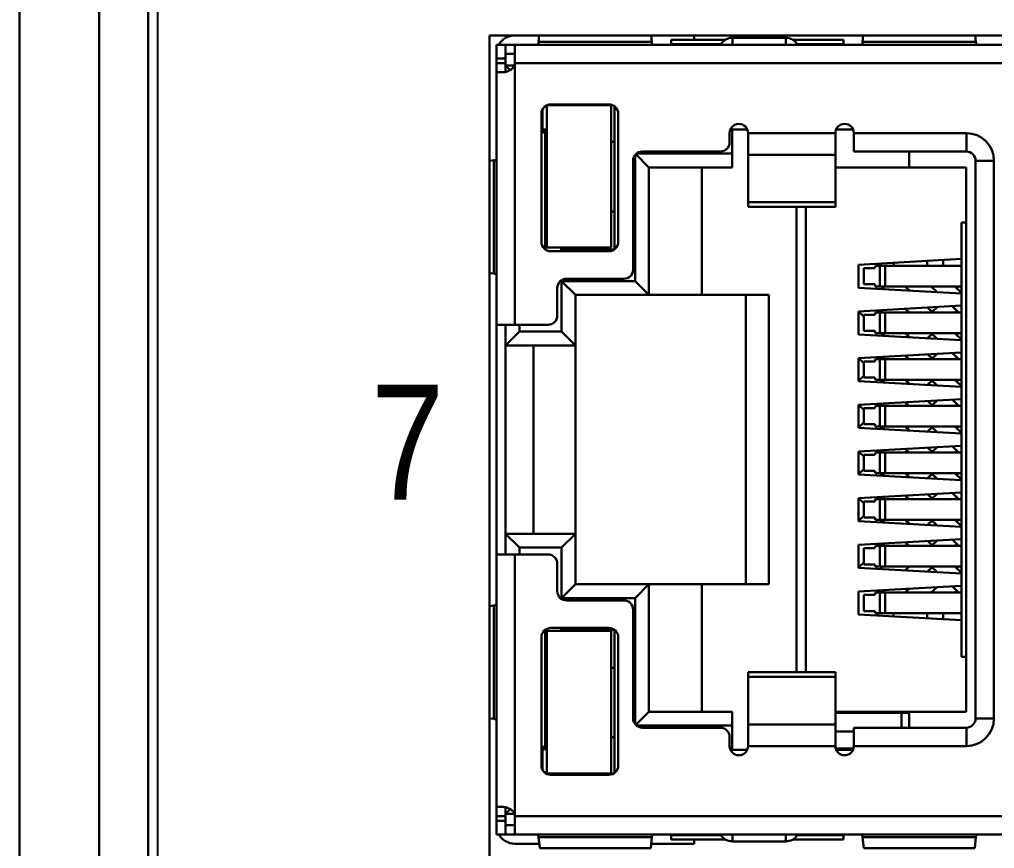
# Model space of a CAD drawing. Extents: x 1922 to 2807, y 4180 to 4531.
# Drawn here: x 2574 to 2616.43, y 4360.89 to 4396.97 of the extents above; entities that cross this region are included whole.
import ezdxf

# ---------------------------------------------------------------- set-up
doc = ezdxf.new("R2010")
doc.units = 0
doc.header["$LTSCALE"] = 0.1
doc.header["$MEASUREMENT"] = 0
doc.layers.add('LAYER_2', color=7, linetype='Continuous')
doc.layers.add('粗实线-KT', color=7, linetype='Continuous', lineweight=35)
doc.styles.add('尺寸标注Arial', font='arial.ttf', dxfattribs={"width": 0.7})

msp = doc.modelspace()

# ---------------------------------------------------------------- linework, layer by layer
at = {"layer": 'LAYER_2', "color": 0}
msp.add_open_spline([(2659.203, 4421.477), (2659.203, 4421.477), (2659.203, 4209.478), (2659.203, 4209.478), (2659.203, 4209.478), (2659.203, 4207.49), (2657.591, 4205.878), (2655.603, 4205.878), (2655.603, 4205.878), (2655.603, 4205.878), (2583.604, 4205.878), (2583.604, 4205.878), (2583.604, 4205.878), (2582.649, 4205.878), (2581.733, 4206.257), (2581.058, 4206.932), (2581.058, 4206.932), (2580.383, 4207.607), (2580.004, 4208.523), (2580.004, 4209.478), (2580.004, 4209.478), (2580.004, 4209.478), (2580.004, 4421.477), (2580.004, 4421.477), (2580.004, 4421.477), (2580.004, 4422.432), (2580.383, 4423.348), (2581.058, 4424.023), (2581.058, 4424.023), (2581.733, 4424.698), (2582.649, 4425.077), (2583.604, 4425.077), (2583.604, 4425.077), (2583.604, 4425.077), (2655.603, 4425.077), (2655.603, 4425.077), (2655.603, 4425.077), (2656.558, 4425.077), (2657.474, 4424.698), (2658.149, 4424.023), (2658.149, 4424.023), (2658.824, 4423.348), (2659.203, 4422.432), (2659.203, 4421.477)], degree=3, knots=[0, 0, 0, 0, 0.090909, 0.090909, 0.090909, 0.090909, 0.181818, 0.181818, 0.181818, 0.181818, 0.272727, 0.272727, 0.272727, 0.272727, 0.363636, 0.363636, 0.363636, 0.363636, 0.454545, 0.454545, 0.454545, 0.454545, 0.545455, 0.545455, 0.545455, 0.545455, 0.636364, 0.636364, 0.636364, 0.636364, 0.727273, 0.727273, 0.727273, 0.727273, 0.818182, 0.818182, 0.818182, 0.818182, 0.909091, 0.909091, 0.909091, 0.909091, 1, 1, 1, 1], dxfattribs=at)
at = {"layer": '粗实线-KT', "color": 0, "linetype": 'Continuous', "lineweight": 30}
for p, q in [((2574.003, 4200.977), (2574.003, 4430.477)), ((2577.477, 4200.977), (2577.477, 4429.977)), ((2579.603, 4421.477), (2579.603, 4209.477)), ((2646.055, 4396.277), (2594.455, 4396.277)), ((2594.455, 4396.277), (2594.455, 4289.877)), ((2596.589, 4395.995), (2596.619, 4396.277)), ((2601.49, 4396.277), (2601.52, 4395.995)), ((2603.355, 4396.277), (2603.355, 4396.093)), ((2610.689, 4395.995), (2610.719, 4396.277)), ((2615.59, 4396.277), (2615.62, 4395.995)), ((2594.755, 4395.877), (2595.155, 4395.877)), ((2594.755, 4395.277), (2594.755, 4395.877)), ((2595.155, 4395.877), (2595.155, 4395.277)), ((2595.155, 4395.877), (2595.555, 4395.877)), ((2595.555, 4395.077), (2595.555, 4395.877)), ((2595.555, 4395.877), (2644.855, 4395.877)), ((2601.52, 4395.995), (2596.589, 4395.995)), ((2602.355, 4396.093), (2604.717, 4396.093)), ((2602.355, 4396.093), (2602.355, 4395.902)), ((2602.355, 4395.902), (2602.355, 4395.877)), ((2604.52, 4395.902), (2602.355, 4395.902)), ((2607.345, 4396.177), (2605.025, 4396.177)), ((2605.025, 4396.177), (2605.025, 4395.877)), ((2607.345, 4395.877), (2607.345, 4396.177)), ((2607.652, 4396.093), (2609.855, 4396.093)), ((2609.855, 4395.902), (2607.85, 4395.902)), ((2609.855, 4395.902), (2609.855, 4396.093)), ((2609.855, 4395.877), (2609.855, 4395.902)), ((2615.62, 4395.995), (2610.689, 4395.995)), ((2595.555, 4395.477), (2595.155, 4395.477)), ((2595.155, 4395.277), (2594.755, 4395.277)), ((2594.755, 4395.277), (2594.755, 4395.077)), ((2595.155, 4395.077), (2594.755, 4395.077)), ((2594.755, 4395.077), (2594.755, 4394.677)), ((2595.155, 4395.277), (2595.155, 4395.077)), ((2595.155, 4395.077), (2595.155, 4394.977)), ((2595.358, 4394.774), (2595.155, 4394.977)), ((2595.155, 4394.977), (2595.536, 4394.977)), ((2595.155, 4394.731), (2595.155, 4394.977)), ((2595.555, 4395.077), (2595.555, 4383.687)), ((2644.855, 4395.077), (2595.555, 4395.077)), ((2594.755, 4394.677), (2595.043, 4394.677)), ((2594.755, 4383.687), (2594.755, 4394.677)), ((2596.955, 4387.047), (2596.955, 4393.247)), ((2596.963, 4393.247), (2599.755, 4393.247)), ((2599.655, 4393.277), (2597.115, 4393.277)), ((2597.575, 4393.247), (2597.575, 4393.277)), ((2599.755, 4393.247), (2599.755, 4387.047)), ((2596.715, 4392.877), (2596.715, 4387.287)), ((2596.762, 4393.067), (2596.762, 4392.187)), ((2596.862, 4393.187), (2596.955, 4393.187)), ((2599.895, 4393.197), (2599.895, 4386.967)), ((2600.055, 4387.287), (2600.055, 4392.877)), ((2596.715, 4392.217), (2596.875, 4392.057)), ((2596.715, 4392.057), (2596.875, 4392.057)), ((2596.762, 4392.187), (2596.745, 4392.187)), ((2596.955, 4392.187), (2596.762, 4392.187)), ((2596.795, 4392.137), (2596.955, 4392.137)), ((2596.875, 4392.057), (2596.875, 4386.967)), ((2604.905, 4392.027), (2604.905, 4391.627)), ((2605.015, 4392.187), (2605.671, 4392.187)), ((2605.015, 4392.187), (2605.015, 4391.137)), ((2605.705, 4392.027), (2609.505, 4392.027)), ((2605.705, 4391.089), (2605.705, 4392.027)), ((2609.505, 4392.027), (2609.505, 4391.089)), ((2609.538, 4392.187), (2610.271, 4392.187)), ((2610.305, 4392.027), (2615.205, 4392.027)), ((2610.305, 4391.227), (2610.305, 4392.027)), ((2615.205, 4392.027), (2615.205, 4391.227)), ((2599.895, 4391.647), (2599.755, 4391.647)), ((2600.852, 4391.137), (2605.015, 4391.137)), ((2604.505, 4391.227), (2601.105, 4391.227)), ((2605.015, 4390.537), (2605.015, 4391.137)), ((2615.205, 4391.227), (2610.305, 4391.227)), ((2612.715, 4391.227), (2612.715, 4390.537)), ((2594.455, 4390.823), (2594.638, 4390.843)), ((2594.638, 4390.843), (2594.638, 4385.912)), ((2600.705, 4390.827), (2600.705, 4386.087)), ((2600.795, 4385.587), (2600.795, 4391.08)), ((2600.822, 4391.11), (2601.395, 4390.537)), ((2609.505, 4391.089), (2605.705, 4391.089)), ((2605.705, 4389.022), (2605.705, 4391.089)), ((2609.505, 4391.089), (2609.505, 4389.022)), ((2615.605, 4366.547), (2615.605, 4390.827)), ((2615.605, 4390.827), (2616.405, 4390.827)), ((2616.405, 4390.827), (2616.405, 4366.547)), ((2601.395, 4384.987), (2601.395, 4390.537)), ((2601.395, 4390.537), (2605.015, 4390.537)), ((2603.695, 4390.537), (2603.695, 4384.987)), ((2609.505, 4390.537), (2612.715, 4390.537)), ((2612.715, 4390.537), (2615.195, 4390.537)), ((2615.195, 4366.837), (2615.195, 4390.537)), ((2596.955, 4389.997), (2596.875, 4389.997)), ((2605.705, 4389.022), (2609.505, 4389.022)), ((2605.705, 4388.814), (2605.705, 4389.022)), ((2609.505, 4389.022), (2609.505, 4388.814)), ((2599.895, 4388.617), (2599.755, 4388.617)), ((2605.705, 4388.814), (2609.505, 4388.814)), ((2607.815, 4368.561), (2607.815, 4388.814)), ((2608.215, 4388.814), (2608.215, 4368.561)), ((2596.875, 4388.107), (2596.955, 4388.107)), ((2614.995, 4388.137), (2614.995, 4369.237)), ((2614.995, 4388.137), (2615.195, 4388.137)), ((2596.955, 4387.107), (2596.875, 4387.107)), ((2599.755, 4387.047), (2596.955, 4387.047)), ((2597.115, 4386.887), (2599.655, 4386.887)), ((2597.575, 4386.967), (2597.575, 4387.047)), ((2597.575, 4386.887), (2597.575, 4386.967)), ((2597.575, 4386.967), (2599.895, 4386.967)), ((2610.515, 4386.299), (2614.995, 4386.549)), ((2613.503, 4386.466), (2613.503, 4386.249)), ((2614.203, 4386.249), (2614.203, 4386.505)), ((2610.515, 4385.299), (2610.515, 4386.299)), ((2610.75, 4386.149), (2610.75, 4385.449)), ((2610.75, 4386.149), (2611.22, 4386.149)), ((2611.248, 4386.249), (2611.22, 4386.149)), ((2611.439, 4386.249), (2611.248, 4386.249)), ((2611.343, 4386.346), (2611.343, 4386.249)), ((2611.439, 4385.349), (2611.439, 4386.249)), ((2611.439, 4386.249), (2611.666, 4386.249)), ((2611.666, 4386.249), (2611.666, 4385.349)), ((2614.995, 4386.249), (2611.666, 4386.249)), ((2612.043, 4386.249), (2612.043, 4386.385)), ((2594.638, 4385.912), (2594.455, 4385.931)), ((2600.305, 4385.687), (2597.805, 4385.687)), ((2597.405, 4385.287), (2597.405, 4384.087)), ((2597.595, 4385.587), (2600.795, 4385.587)), ((2597.595, 4383.387), (2597.595, 4385.587)), ((2597.595, 4385.587), (2598.195, 4384.987)), ((2600.795, 4385.587), (2601.395, 4384.987)), ((2614.995, 4385.049), (2610.515, 4385.299)), ((2611.22, 4385.449), (2610.75, 4385.449)), ((2611.22, 4385.449), (2611.248, 4385.349)), ((2611.248, 4385.349), (2611.439, 4385.349)), ((2611.666, 4385.349), (2611.439, 4385.349)), ((2611.52, 4385.349), (2611.639, 4385.237)), ((2614.995, 4385.349), (2611.666, 4385.349)), ((2612.725, 4385.176), (2612.541, 4385.349)), ((2613.679, 4385.349), (2613.934, 4385.109)), ((2614.995, 4385.072), (2614.7, 4385.349)), ((2614.88, 4385.349), (2614.79, 4385.265)), ((2598.195, 4382.787), (2598.195, 4384.987)), ((2601.395, 4384.987), (2598.195, 4384.987)), ((2601.395, 4384.987), (2603.695, 4384.987)), ((2606.615, 4384.987), (2603.695, 4384.987)), ((2605.615, 4384.987), (2605.615, 4372.387)), ((2606.615, 4384.987), (2606.615, 4372.387)), ((2610.515, 4384.267), (2614.995, 4384.517)), ((2612.549, 4384.381), (2612.722, 4384.217)), ((2613.744, 4384.217), (2613.513, 4384.435)), ((2613.933, 4384.458), (2613.711, 4384.249)), ((2614.587, 4384.495), (2614.881, 4384.217)), ((2610.515, 4383.267), (2610.515, 4384.267)), ((2610.515, 4384.263), (2610.75, 4384.042)), ((2610.75, 4384.117), (2610.75, 4383.417)), ((2610.75, 4384.117), (2611.22, 4384.117)), ((2611.22, 4384.117), (2611.248, 4384.217)), ((2611.248, 4384.217), (2611.439, 4384.217)), ((2611.439, 4383.317), (2611.439, 4384.217)), ((2611.439, 4384.217), (2611.666, 4384.217)), ((2611.585, 4384.217), (2611.475, 4384.321)), ((2611.666, 4384.217), (2611.666, 4383.317)), ((2611.666, 4384.217), (2614.995, 4384.217)), ((2614.699, 4384.217), (2614.79, 4384.303)), ((2595.555, 4383.687), (2594.755, 4383.687)), ((2594.755, 4383.687), (2594.755, 4373.687)), ((2595.155, 4382.787), (2595.155, 4383.687)), ((2597.005, 4383.687), (2595.555, 4383.687)), ((2595.755, 4383.687), (2595.755, 4383.387)), ((2595.755, 4383.387), (2595.155, 4382.787)), ((2595.755, 4383.387), (2597.595, 4383.387)), ((2597.595, 4383.387), (2598.195, 4382.787)), ((2614.995, 4383.017), (2610.515, 4383.267)), ((2610.75, 4383.417), (2611.22, 4383.417)), ((2611.22, 4383.417), (2611.248, 4383.317)), ((2611.439, 4383.317), (2611.248, 4383.317)), ((2611.666, 4383.317), (2611.439, 4383.317)), ((2611.52, 4383.317), (2611.639, 4383.205)), ((2611.666, 4383.317), (2614.995, 4383.317)), ((2612.725, 4383.144), (2612.541, 4383.317)), ((2612.721, 4383.317), (2612.631, 4383.233)), ((2613.512, 4383.1), (2613.711, 4383.287)), ((2613.679, 4383.317), (2613.934, 4383.077)), ((2614.995, 4383.04), (2614.7, 4383.317)), ((2614.88, 4383.317), (2614.79, 4383.233)), ((2596.375, 4382.787), (2595.155, 4382.787)), ((2595.155, 4374.587), (2595.155, 4382.787)), ((2596.375, 4382.787), (2598.195, 4382.787)), ((2596.375, 4374.587), (2596.375, 4382.787)), ((2598.195, 4382.787), (2598.195, 4374.587)), ((2610.515, 4382.235), (2614.995, 4382.485)), ((2610.515, 4381.235), (2610.515, 4382.235)), ((2610.515, 4382.231), (2610.75, 4382.01)), ((2611.585, 4382.185), (2611.475, 4382.289)), ((2611.638, 4382.298), (2611.552, 4382.217)), ((2612.54, 4382.185), (2612.631, 4382.271)), ((2612.549, 4382.349), (2612.722, 4382.185)), ((2613.744, 4382.185), (2613.513, 4382.403)), ((2613.933, 4382.426), (2613.711, 4382.217)), ((2614.587, 4382.463), (2614.881, 4382.185)), ((2614.699, 4382.185), (2614.79, 4382.271)), ((2610.75, 4382.085), (2610.75, 4381.385)), ((2610.75, 4382.085), (2611.22, 4382.085)), ((2611.22, 4382.085), (2611.248, 4382.185)), ((2611.248, 4382.185), (2611.439, 4382.185)), ((2611.439, 4381.285), (2611.439, 4382.185)), ((2611.439, 4382.185), (2611.666, 4382.185)), ((2611.666, 4382.185), (2611.666, 4381.285)), ((2611.666, 4382.185), (2614.995, 4382.185)), ((2610.75, 4381.462), (2610.515, 4381.241)), ((2610.75, 4381.385), (2611.22, 4381.385)), ((2611.22, 4381.385), (2611.248, 4381.285)), ((2614.995, 4380.985), (2610.515, 4381.235)), ((2611.439, 4381.285), (2611.248, 4381.285)), ((2611.666, 4381.285), (2611.439, 4381.285)), ((2611.474, 4381.182), (2611.552, 4381.255)), ((2611.52, 4381.285), (2611.639, 4381.173)), ((2611.666, 4381.285), (2614.995, 4381.285)), ((2612.725, 4381.112), (2612.541, 4381.285)), ((2612.721, 4381.285), (2612.631, 4381.201)), ((2613.512, 4381.068), (2613.711, 4381.255)), ((2613.679, 4381.285), (2613.934, 4381.045)), ((2614.995, 4381.008), (2614.7, 4381.285)), ((2614.88, 4381.285), (2614.79, 4381.201)), ((2610.515, 4380.203), (2614.995, 4380.453)), ((2610.515, 4379.203), (2610.515, 4380.203)), ((2610.515, 4380.199), (2610.75, 4379.978)), ((2611.22, 4380.053), (2611.248, 4380.153)), ((2611.248, 4380.153), (2611.439, 4380.153)), ((2611.439, 4379.253), (2611.439, 4380.153)), ((2611.439, 4380.153), (2611.666, 4380.153)), ((2611.585, 4380.153), (2611.475, 4380.257)), ((2611.638, 4380.266), (2611.552, 4380.185)), ((2611.666, 4380.153), (2611.666, 4379.253)), ((2611.666, 4380.153), (2614.995, 4380.153)), ((2612.54, 4380.153), (2612.631, 4380.239)), ((2612.549, 4380.317), (2612.722, 4380.153)), ((2613.744, 4380.153), (2613.513, 4380.371)), ((2613.933, 4380.394), (2613.711, 4380.185)), ((2614.587, 4380.431), (2614.881, 4380.153)), ((2614.699, 4380.153), (2614.79, 4380.239)), ((2610.75, 4380.053), (2610.75, 4379.353)), ((2610.75, 4380.053), (2611.22, 4380.053)), ((2610.75, 4379.43), (2610.515, 4379.209)), ((2610.75, 4379.353), (2611.22, 4379.353)), ((2611.22, 4379.353), (2611.248, 4379.253)), ((2611.439, 4379.253), (2611.248, 4379.253)), ((2611.666, 4379.253), (2611.439, 4379.253)), ((2611.52, 4379.253), (2611.639, 4379.141)), ((2611.666, 4379.253), (2614.995, 4379.253)), ((2612.725, 4379.08), (2612.541, 4379.253)), ((2612.721, 4379.253), (2612.631, 4379.169)), ((2613.679, 4379.253), (2613.934, 4379.013)), ((2614.995, 4378.976), (2614.7, 4379.253)), ((2614.88, 4379.253), (2614.79, 4379.169)), ((2614.995, 4378.953), (2610.515, 4379.203)), ((2611.474, 4379.15), (2611.552, 4379.223)), ((2613.512, 4379.036), (2613.711, 4379.223)), ((2610.515, 4378.171), (2614.995, 4378.421)), ((2614.587, 4378.399), (2614.881, 4378.121)), ((2610.515, 4377.171), (2610.515, 4378.171)), ((2610.515, 4378.167), (2610.75, 4377.946)), ((2610.75, 4378.021), (2610.75, 4377.321)), ((2610.75, 4378.021), (2611.22, 4378.021)), ((2611.22, 4378.021), (2611.248, 4378.121)), ((2611.248, 4378.121), (2611.439, 4378.121)), ((2611.439, 4377.221), (2611.439, 4378.121)), ((2611.439, 4378.121), (2611.666, 4378.121)), ((2611.585, 4378.121), (2611.475, 4378.225)), ((2611.638, 4378.234), (2611.552, 4378.153)), ((2611.666, 4378.121), (2611.666, 4377.221)), ((2611.666, 4378.121), (2614.995, 4378.121)), ((2612.54, 4378.121), (2612.631, 4378.207)), ((2612.549, 4378.285), (2612.722, 4378.121)), ((2613.744, 4378.121), (2613.513, 4378.339)), ((2613.933, 4378.362), (2613.711, 4378.153)), ((2614.699, 4378.121), (2614.79, 4378.207)), ((2610.75, 4377.398), (2610.515, 4377.177)), ((2614.995, 4376.921), (2610.515, 4377.171)), ((2610.75, 4377.321), (2611.22, 4377.321)), ((2611.22, 4377.321), (2611.248, 4377.221)), ((2611.439, 4377.221), (2611.248, 4377.221)), ((2611.666, 4377.221), (2611.439, 4377.221)), ((2611.474, 4377.118), (2611.552, 4377.191)), ((2611.52, 4377.221), (2611.639, 4377.109)), ((2611.666, 4377.221), (2614.995, 4377.221)), ((2612.725, 4377.048), (2612.541, 4377.221)), ((2612.721, 4377.221), (2612.631, 4377.137)), ((2613.512, 4377.004), (2613.711, 4377.191)), ((2613.679, 4377.221), (2613.934, 4376.981)), ((2614.995, 4376.944), (2614.7, 4377.221)), ((2614.88, 4377.221), (2614.79, 4377.137)), ((2610.515, 4376.139), (2614.995, 4376.389)), ((2613.744, 4376.089), (2613.513, 4376.307)), ((2613.933, 4376.33), (2613.711, 4376.121)), ((2614.587, 4376.367), (2614.881, 4376.089)), ((2610.515, 4375.139), (2610.515, 4376.139)), ((2610.515, 4376.135), (2610.75, 4375.914)), ((2610.75, 4375.989), (2610.75, 4375.289)), ((2610.75, 4375.989), (2611.22, 4375.989)), ((2611.22, 4375.989), (2611.248, 4376.089)), ((2611.248, 4376.089), (2611.439, 4376.089)), ((2611.439, 4375.189), (2611.439, 4376.089)), ((2611.439, 4376.089), (2611.666, 4376.089)), ((2611.585, 4376.089), (2611.475, 4376.193)), ((2611.638, 4376.202), (2611.552, 4376.121)), ((2611.666, 4376.089), (2611.666, 4375.189)), ((2611.666, 4376.089), (2614.995, 4376.089)), ((2612.54, 4376.089), (2612.631, 4376.175)), ((2612.549, 4376.253), (2612.722, 4376.089)), ((2614.699, 4376.089), (2614.79, 4376.175)), ((2610.75, 4375.366), (2610.515, 4375.145)), ((2614.995, 4374.889), (2610.515, 4375.139)), ((2610.75, 4375.289), (2611.22, 4375.289)), ((2611.22, 4375.289), (2611.248, 4375.189)), ((2611.439, 4375.189), (2611.248, 4375.189)), ((2611.666, 4375.189), (2611.439, 4375.189)), ((2611.474, 4375.086), (2611.552, 4375.159)), ((2611.52, 4375.189), (2611.639, 4375.077)), ((2611.666, 4375.189), (2614.995, 4375.189)), ((2612.725, 4375.016), (2612.541, 4375.189)), ((2612.721, 4375.189), (2612.631, 4375.105)), ((2613.512, 4374.972), (2613.711, 4375.159)), ((2613.679, 4375.189), (2613.934, 4374.949)), ((2614.995, 4374.912), (2614.7, 4375.189)), ((2614.88, 4375.189), (2614.79, 4375.105)), ((2595.755, 4373.987), (2595.155, 4374.587)), ((2595.155, 4374.587), (2596.375, 4374.587)), ((2595.155, 4373.687), (2595.155, 4374.587)), ((2598.195, 4374.587), (2596.375, 4374.587)), ((2597.595, 4373.987), (2598.195, 4374.587)), ((2598.195, 4372.387), (2598.195, 4374.587)), ((2610.515, 4374.107), (2614.995, 4374.357)), ((2611.638, 4374.17), (2611.518, 4374.057)), ((2612.549, 4374.221), (2612.722, 4374.057)), ((2613.744, 4374.057), (2613.513, 4374.275)), ((2613.933, 4374.298), (2613.711, 4374.089)), ((2614.587, 4374.335), (2614.881, 4374.057)), ((2595.755, 4373.987), (2595.755, 4373.687)), ((2597.595, 4373.987), (2595.755, 4373.987)), ((2597.595, 4371.787), (2597.595, 4373.987)), ((2610.515, 4373.107), (2610.515, 4374.107)), ((2610.75, 4373.957), (2610.75, 4373.257)), ((2610.75, 4373.957), (2611.22, 4373.957)), ((2611.22, 4373.957), (2611.248, 4374.057)), ((2611.248, 4374.057), (2611.439, 4374.057)), ((2611.439, 4373.157), (2611.439, 4374.057)), ((2611.439, 4374.057), (2611.666, 4374.057)), ((2611.666, 4374.057), (2611.666, 4373.157)), ((2611.666, 4374.057), (2614.995, 4374.057)), ((2612.54, 4374.057), (2612.631, 4374.143)), ((2614.699, 4374.057), (2614.79, 4374.143)), ((2594.755, 4362.697), (2594.755, 4373.687)), ((2594.755, 4373.687), (2595.555, 4373.687)), ((2595.555, 4373.687), (2595.555, 4362.297)), ((2595.555, 4373.687), (2597.005, 4373.687)), ((2610.75, 4373.334), (2610.515, 4373.113)), ((2597.405, 4373.287), (2597.405, 4372.087)), ((2614.995, 4372.857), (2610.515, 4373.107)), ((2610.75, 4373.257), (2611.22, 4373.257)), ((2611.22, 4373.257), (2611.248, 4373.157)), ((2611.439, 4373.157), (2611.248, 4373.157)), ((2611.666, 4373.157), (2611.439, 4373.157)), ((2611.474, 4373.054), (2611.584, 4373.157)), ((2611.666, 4373.157), (2614.995, 4373.157)), ((2612.721, 4373.157), (2612.548, 4372.994)), ((2613.512, 4372.94), (2613.711, 4373.127)), ((2613.679, 4373.157), (2613.934, 4372.917)), ((2614.995, 4372.88), (2614.7, 4373.157)), ((2614.88, 4373.157), (2614.79, 4373.073)), ((2597.595, 4371.787), (2598.195, 4372.387)), ((2598.195, 4372.387), (2601.395, 4372.387)), ((2600.795, 4371.787), (2601.395, 4372.387)), ((2601.395, 4366.837), (2601.395, 4372.387)), ((2601.395, 4372.387), (2603.695, 4372.387)), ((2603.695, 4372.387), (2603.695, 4366.837)), ((2603.695, 4372.387), (2606.615, 4372.387)), ((2610.515, 4372.075), (2614.995, 4372.325)), ((2610.515, 4371.075), (2610.515, 4372.075)), ((2611.22, 4371.925), (2611.248, 4372.025)), ((2611.248, 4372.025), (2611.439, 4372.025)), ((2611.439, 4371.125), (2611.439, 4372.025)), ((2611.439, 4372.025), (2611.666, 4372.025)), ((2611.638, 4372.138), (2611.518, 4372.025)), ((2611.666, 4372.025), (2611.666, 4371.125)), ((2611.666, 4372.025), (2614.995, 4372.025)), ((2612.54, 4372.025), (2612.724, 4372.199)), ((2613.933, 4372.266), (2613.677, 4372.025)), ((2614.587, 4372.303), (2614.881, 4372.025)), ((2614.699, 4372.025), (2614.79, 4372.111)), ((2600.795, 4371.787), (2597.595, 4371.787)), ((2597.805, 4371.687), (2600.305, 4371.687)), ((2600.795, 4366.295), (2600.795, 4371.787)), ((2610.75, 4371.925), (2610.75, 4371.225)), ((2610.75, 4371.925), (2611.22, 4371.925)), ((2594.455, 4371.443), (2594.638, 4371.463)), ((2594.638, 4371.463), (2594.638, 4366.532)), ((2600.705, 4371.287), (2600.705, 4366.547)), ((2610.75, 4371.225), (2611.22, 4371.225)), ((2611.22, 4371.225), (2611.248, 4371.125)), ((2614.995, 4370.825), (2610.515, 4371.075)), ((2611.439, 4371.125), (2611.248, 4371.125)), ((2611.342, 4371.125), (2611.342, 4371.029)), ((2611.666, 4371.125), (2611.439, 4371.125)), ((2611.666, 4371.125), (2614.995, 4371.125)), ((2612.042, 4370.99), (2612.042, 4371.125)), ((2613.502, 4371.125), (2613.502, 4370.909)), ((2614.202, 4370.87), (2614.202, 4371.125)), ((2596.875, 4365.317), (2596.875, 4370.407)), ((2596.955, 4364.157), (2596.955, 4370.357)), ((2596.955, 4370.357), (2599.755, 4370.357)), ((2599.655, 4370.487), (2597.115, 4370.487)), ((2597.575, 4370.407), (2597.575, 4370.487)), ((2599.895, 4370.407), (2597.575, 4370.407)), ((2597.575, 4370.357), (2597.575, 4370.407)), ((2599.755, 4370.357), (2599.755, 4364.157)), ((2599.895, 4370.407), (2599.895, 4364.177)), ((2596.715, 4370.087), (2596.715, 4364.497)), ((2596.875, 4370.297), (2596.955, 4370.297)), ((2600.055, 4364.497), (2600.055, 4370.087)), ((2596.955, 4369.297), (2596.875, 4369.297)), ((2615.195, 4369.237), (2614.995, 4369.237)), ((2599.895, 4368.757), (2599.755, 4368.757)), ((2609.505, 4368.561), (2605.705, 4368.561)), ((2605.705, 4368.353), (2605.705, 4368.561)), ((2609.505, 4368.353), (2605.705, 4368.353)), ((2605.705, 4366.286), (2605.705, 4368.353)), ((2609.505, 4368.561), (2609.505, 4368.353)), ((2609.505, 4368.353), (2609.505, 4366.286)), ((2596.955, 4367.377), (2596.875, 4367.377)), ((2594.638, 4366.532), (2594.455, 4366.551)), ((2600.822, 4366.265), (2601.395, 4366.837)), ((2605.015, 4366.837), (2601.395, 4366.837)), ((2605.015, 4366.237), (2605.015, 4366.837)), ((2612.715, 4366.837), (2609.505, 4366.837)), ((2609.505, 4366.787), (2612.385, 4366.787)), ((2612.385, 4366.147), (2612.385, 4366.787)), ((2612.385, 4366.787), (2612.715, 4366.787)), ((2612.715, 4366.837), (2612.715, 4366.147)), ((2615.195, 4366.837), (2612.715, 4366.837)), ((2616.405, 4366.547), (2615.605, 4366.547)), ((2605.015, 4366.237), (2600.852, 4366.237)), ((2601.105, 4366.147), (2604.505, 4366.147)), ((2605.015, 4366.237), (2605.015, 4365.187)), ((2605.705, 4365.347), (2605.705, 4366.286)), ((2605.705, 4366.286), (2609.505, 4366.286)), ((2609.505, 4366.286), (2609.505, 4365.347)), ((2610.305, 4365.347), (2610.305, 4366.147)), ((2610.305, 4366.147), (2615.205, 4366.147)), ((2615.205, 4366.147), (2615.205, 4365.347)), ((2596.955, 4365.717), (2596.875, 4365.717)), ((2599.895, 4365.727), (2599.755, 4365.727)), ((2604.905, 4365.747), (2604.905, 4365.347)), ((2609.505, 4365.987), (2610.305, 4365.987)), ((2596.715, 4365.317), (2596.875, 4365.317)), ((2596.715, 4365.157), (2596.875, 4365.317)), ((2609.505, 4365.347), (2605.705, 4365.347)), ((2609.517, 4365.247), (2610.292, 4365.247)), ((2615.205, 4365.347), (2610.305, 4365.347)), ((2596.762, 4365.205), (2596.762, 4364.308)), ((2596.775, 4365.217), (2596.955, 4365.217)), ((2605.671, 4365.187), (2605.015, 4365.187)), ((2610.271, 4365.187), (2609.538, 4365.187)), ((2596.955, 4364.217), (2596.829, 4364.217)), ((2596.94, 4364.137), (2597.575, 4364.137)), ((2599.755, 4364.157), (2596.955, 4364.157)), ((2597.115, 4364.097), (2599.655, 4364.097)), ((2597.575, 4364.097), (2597.575, 4364.157)), ((2595.043, 4362.697), (2594.755, 4362.697)), ((2594.755, 4362.697), (2594.755, 4362.297)), ((2595.155, 4362.697), (2595.155, 4362.644)), ((2595.155, 4362.297), (2594.755, 4362.297)), ((2594.755, 4362.297), (2594.755, 4362.097)), ((2595.155, 4362.397), (2595.155, 4362.644)), ((2595.357, 4362.6), (2595.155, 4362.397)), ((2595.155, 4362.397), (2595.155, 4362.297)), ((2595.155, 4362.397), (2595.536, 4362.397)), ((2595.155, 4362.297), (2595.155, 4362.097)), ((2595.555, 4362.297), (2644.855, 4362.297)), ((2595.555, 4361.497), (2595.555, 4362.297)), ((2594.755, 4362.097), (2595.155, 4362.097)), ((2594.755, 4361.497), (2594.755, 4362.097)), ((2595.155, 4362.097), (2595.155, 4361.497)), ((2595.155, 4361.897), (2595.555, 4361.897)), ((2595.155, 4361.497), (2594.755, 4361.497)), ((2595.555, 4361.497), (2595.155, 4361.497)), ((2644.855, 4361.497), (2595.555, 4361.497)), ((2602.355, 4361.497), (2602.355, 4361.473)), ((2602.355, 4361.473), (2602.355, 4361.282)), ((2602.355, 4361.473), (2604.52, 4361.473)), ((2605.025, 4361.497), (2605.025, 4361.197)), ((2607.345, 4361.197), (2607.345, 4361.497)), ((2607.85, 4361.473), (2609.855, 4361.473)), ((2609.855, 4361.473), (2609.855, 4361.497)), ((2609.855, 4361.282), (2609.855, 4361.473)), ((2594.455, 4361.277), (2594.455, 4289.615)), ((2595.555, 4361.097), (2596.619, 4361.097)), ((2596.589, 4361.38), (2601.52, 4361.38)), ((2596.64, 4360.907), (2596.589, 4361.38)), ((2601.52, 4361.38), (2601.47, 4360.907)), ((2603.355, 4361.097), (2601.49, 4361.097)), ((2604.717, 4361.282), (2602.355, 4361.282)), ((2603.355, 4361.282), (2603.355, 4361.097)), ((2605.025, 4361.197), (2607.345, 4361.197)), ((2609.855, 4361.282), (2607.652, 4361.282)), ((2610.689, 4361.38), (2615.62, 4361.38)), ((2610.74, 4360.907), (2610.689, 4361.38)), ((2615.62, 4361.38), (2615.57, 4360.907)), ((2596.64, 4360.907), (2601.47, 4360.907)), ((2610.74, 4360.907), (2615.57, 4360.907))]:
    msp.add_line(p, q, dxfattribs=at)
for centre, radius, start, end in [((2595.555, 4395.477), 0.8, 90, 150), ((2605.025, 4395.577), 0.6, 90, 147.3024), ((2607.345, 4395.577), 0.6, 32.6976, 90), ((2597.115, 4392.877), 0.4, 90, 180), ((2599.655, 4392.877), 0.4, 0, 90), ((2605.305, 4392.027), 0.4, 360, 180), ((2609.905, 4392.027), 0.4, 360, 180), ((2615.205, 4390.827), 1.2, 0, 90), ((2604.505, 4391.627), 0.4, 270, 0), ((2601.105, 4390.827), 0.4, 90, 180), ((2615.205, 4390.827), 0.4, 0, 90), ((2597.115, 4387.287), 0.4, 180, 270), ((2599.655, 4387.287), 0.4, 270, 0), ((2600.305, 4386.087), 0.4, 270, 0), ((2597.805, 4385.287), 0.4, 90, 180), ((2597.005, 4384.087), 0.4, 270, 0), ((2597.005, 4373.287), 0.4, 0, 90), ((2597.805, 4372.087), 0.4, 180, 270), ((2600.305, 4371.287), 0.4, 360, 90), ((2597.115, 4370.087), 0.4, 90, 180), ((2599.655, 4370.087), 0.4, 0, 90), ((2601.105, 4366.547), 0.4, 180, 270), ((2615.205, 4366.547), 1.2, 270, 0), ((2615.205, 4366.547), 0.4, 270, 0), ((2604.505, 4365.747), 0.4, 0, 90), ((2605.305, 4365.347), 0.4, 180, 360), ((2609.905, 4365.347), 0.4, 180, 360), ((2597.115, 4364.497), 0.4, 180, 270), ((2599.655, 4364.497), 0.4, 270, 360), ((2595.555, 4361.897), 0.8, 210, 270), ((2605.025, 4361.797), 0.6, 212.6976, 270), ((2607.345, 4361.797), 0.6, 270, 327.3024)]:
    msp.add_arc(centre, radius, start, end, dxfattribs=at)
for points, knots in [([(2596.555, 4395.877), (2596.558, 4395.88), (2596.567, 4395.886), (2596.578, 4395.93), (2596.586, 4395.977), (2596.589, 4395.995)], [0, 0, 0, 0, 0.319946, 0.751427, 1, 1, 1, 1]), ([(2601.52, 4395.995), (2601.524, 4395.973), (2601.533, 4395.921), (2601.544, 4395.883), (2601.552, 4395.879), (2601.555, 4395.877)], [0, 0, 0, 0, 0.319946, 0.751427, 1, 1, 1, 1]), ([(2610.655, 4395.877), (2610.658, 4395.88), (2610.667, 4395.886), (2610.678, 4395.93), (2610.686, 4395.977), (2610.689, 4395.995)], [0, 0, 0, 0, 0.3199458, 0.7514268, 1, 1, 1, 1]), ([(2615.62, 4395.995), (2615.624, 4395.973), (2615.633, 4395.921), (2615.644, 4395.883), (2615.652, 4395.879), (2615.655, 4395.877)], [0, 0, 0, 0, 0.319946, 0.751427, 1, 1, 1, 1]), ([(2595.043, 4394.677), (2595.101, 4394.683), (2595.21, 4394.694), (2595.372, 4394.77), (2595.481, 4394.869), (2595.543, 4394.973), (2595.551, 4395.045), (2595.555, 4395.077)], [0, 0, 0, 0, 0.282953, 0.529476, 0.714694, 0.870839, 1, 1, 1, 1]), ([(2594.638, 4390.843), (2594.659, 4390.847), (2594.711, 4390.855), (2594.749, 4390.867), (2594.753, 4390.875), (2594.755, 4390.877)], [0, 0, 0, 0, 0.319946, 0.751427, 1, 1, 1, 1]), ([(2594.755, 4385.877), (2594.752, 4385.881), (2594.746, 4385.89), (2594.702, 4385.901), (2594.655, 4385.909), (2594.638, 4385.912)], [0, 0, 0, 0, 0.319946, 0.751427, 1, 1, 1, 1]), ([(2594.638, 4371.463), (2594.659, 4371.467), (2594.711, 4371.475), (2594.749, 4371.487), (2594.753, 4371.495), (2594.755, 4371.497)], [0, 0, 0, 0, 0.3199458, 0.7514268, 1, 1, 1, 1]), ([(2594.755, 4366.497), (2594.752, 4366.501), (2594.746, 4366.51), (2594.702, 4366.521), (2594.655, 4366.529), (2594.638, 4366.532)], [0, 0, 0, 0, 0.319946, 0.751427, 1, 1, 1, 1]), ([(2595.555, 4362.297), (2595.551, 4362.33), (2595.544, 4362.395), (2595.492, 4362.488), (2595.411, 4362.574), (2595.293, 4362.644), (2595.162, 4362.689), (2595.081, 4362.695), (2595.043, 4362.697)], [0, 0, 0, 0, 0.130256, 0.259112, 0.415511, 0.597971, 0.811255, 1, 1, 1, 1]), ([(2596.589, 4361.38), (2596.585, 4361.402), (2596.577, 4361.453), (2596.565, 4361.492), (2596.558, 4361.496), (2596.555, 4361.497)], [0, 0, 0, 0, 0.3199458, 0.7514268, 1, 1, 1, 1]), ([(2601.555, 4361.497), (2601.551, 4361.495), (2601.542, 4361.489), (2601.531, 4361.445), (2601.523, 4361.397), (2601.52, 4361.38)], [0, 0, 0, 0, 0.319946, 0.751427, 1, 1, 1, 1]), ([(2610.689, 4361.38), (2610.685, 4361.402), (2610.677, 4361.453), (2610.665, 4361.492), (2610.658, 4361.496), (2610.655, 4361.497)], [0, 0, 0, 0, 0.319946, 0.751427, 1, 1, 1, 1]), ([(2615.655, 4361.497), (2615.651, 4361.495), (2615.642, 4361.489), (2615.631, 4361.445), (2615.623, 4361.397), (2615.62, 4361.38)], [0, 0, 0, 0, 0.319946, 0.751427, 1, 1, 1, 1])]:
    msp.add_open_spline(points, degree=3, knots=knots, dxfattribs=at)

# ---------------------------------------------------------------- texts
at = {"insert": (2589.297, 4381.075), "char_height": 5, "attachment_point": 1, "style": '尺寸标注Arial'}
msp.add_mtext_dynamic_manual_height_columns('{\\fArial Narrow|b0|i0|c0|p34;\\W1;7}', width=5.8438, gutter_width=17.5, heights=[0], dxfattribs=at)

doc.saveas('drawing.dxf')
